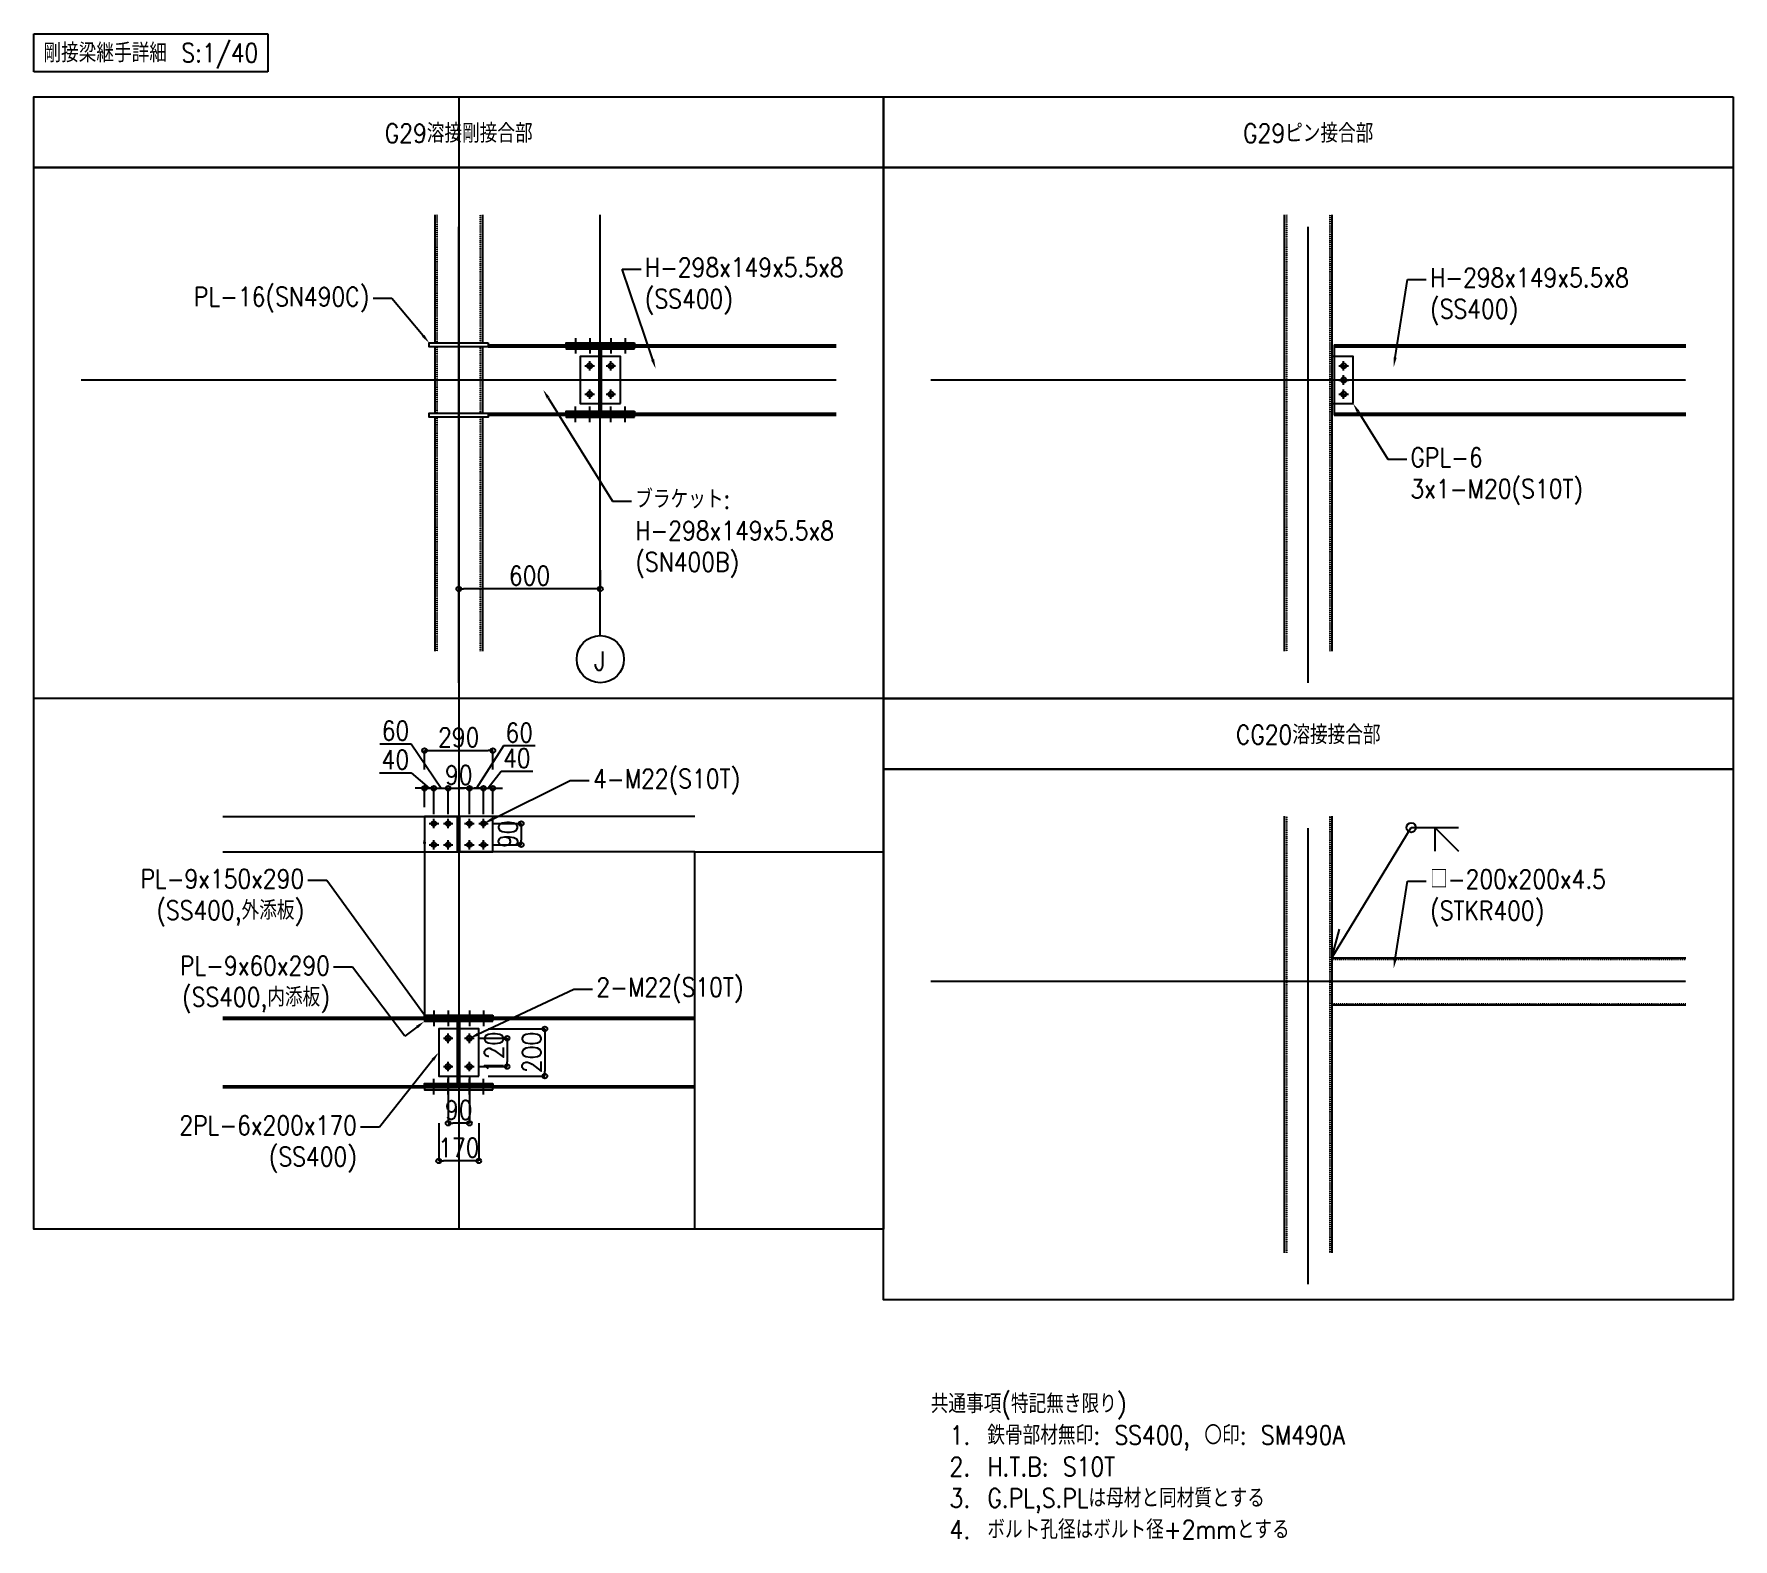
# Model space of a CAD drawing. Extents: x -668440 to 1010955, y -1678500 to 210463.
# Drawn here: x 920955 to 1010955, y -935836 to -856081 of the extents above; entities that cross this region are included whole.
import ezdxf
from ezdxf import colors
from ezdxf.entities.mleader import LeaderData, LeaderLine
from ezdxf.enums import TextEntityAlignment as Align
from ezdxf.math import Vec2, Vec3

# ---------------------------------------------------------------- set-up
doc = ezdxf.new("R2010")
doc.units = 0
doc.header["$MEASUREMENT"] = 0
doc.linetypes.add('CENTER', pattern=[2, 1.25, -0.25, 0.25, -0.25])
doc.linetypes.add('DASHED1', pattern=[2.5, 1.25, -1.25])
doc.layers.get('0').update_dxf_attribs({"color": 3, "linetype": 'CONTINUOUS'})
doc.layers.get('Defpoints').update_dxf_attribs({"color": 251, "linetype": 'CONTINUOUS'})
for name, color, linetype in [('Sプレート', 1, 'CONTINUOUS'), ('Sボルト', 2, 'CONTINUOUS'), ('S大梁', 4, 'CONTINUOUS'), ('S柱', 4, 'CONTINUOUS'), ('S母材', 4, 'CONTINUOUS'), ('寸法', 3, 'CONTINUOUS'), ('通り芯', 3, 'CENTER')]:
    doc.layers.add(name, color=color, linetype=linetype)
doc.styles.add('DRACAD', font='txt', dxfattribs={"width": 0.85, "bigfont": 'extfont2'})
doc.dimstyles.new('MYDIM', dxfattribs={"dimtxt": 120, "dimasz": 20, "dimexe": 1.25, "dimexo": 50, "dimgap": 50, "dimtad": 1, "dimdec": 4, "dimdsep": 46, "dimtxsty": 'DRACAD', "dimblk": 'ORIGIN', "dimcen": 2.5, "dimadec": 0, "dimazin": 0, "dimtfac": 1, "dimtdec": 4, "dimtmove": 0, "dimatfit": 3, "dimfxl": 1, "dimtolj": 1, "dimtzin": 0, "dimarcsym": 0})

# ---------------------------------------------------------------- blocks, each defined once
blk = doc.blocks.new('_ORIGIN')
at = {"color": 0, "linetype": 'ByBlock', "lineweight": -2}
blk.add_line((0, 0), (-1, 0), dxfattribs=at)
blk.add_circle((0, 0), 0.5, dxfattribs=at)
blk = doc.blocks.new('*D10401')
at = {"layer": 'Defpoints', "color": 0}
for p in [(48800, -9829), (51800, -9829), (48800, -10429)]:
    blk.add_point(p, dxfattribs=at)
at = {"layer": '寸法', "color": 0, "lineweight": -2}
for p, q in [((48800, -10029), (48800, -10429)), ((51800, -10029), (51800, -10429)), ((51700, -10429), (48900, -10429))]:
    blk.add_line(p, q, dxfattribs=at)
at = {"layer": '寸法', "color": 0, "linetype": 'ByBlock', "lineweight": -2, "xscale": 100, "yscale": 100, "zscale": 100, "rotation": 180}
blk.add_blockref('_ORIGIN', (48800, -10429), dxfattribs=at)
at = {"layer": '寸法', "color": 0, "linetype": 'ByBlock', "lineweight": -2, "xscale": 100, "yscale": 100, "zscale": 100}
blk.add_blockref('_ORIGIN', (51800, -10429), dxfattribs=at)
at = {"layer": '寸法', "color": 0, "insert": (50300, -10149), "char_height": 400, "attachment_point": 5, "style": 'DRACAD'}
blk.add_mtext('\\A1;600', dxfattribs=at)
blk = doc.blocks.new('*D10411')
at = {"layer": 'Defpoints', "color": 0}
for p in [(48275, -14655), (48075, -15255), (48275, -15402)]:
    blk.add_point(p, dxfattribs=at)
at = {"layer": '寸法', "color": 0, "lineweight": -2}
for p, q in [((47122, -14330), (47792, -14330)), ((47792, -14330), (48175, -14655)), ((47975, -14655), (47875, -14655)), ((48075, -15055), (48075, -14655)), ((48075, -14655), (48275, -14655)), ((48275, -15202), (48275, -14655)), ((48375, -14655), (48475, -14655))]:
    blk.add_line(p, q, dxfattribs=at)
at = {"layer": '寸法', "color": 0, "linetype": 'ByBlock', "lineweight": -2, "xscale": 100, "yscale": 100, "zscale": 100}
blk.add_blockref('_ORIGIN', (48075, -14655), dxfattribs=at)
at = {"layer": '寸法', "color": 0, "linetype": 'ByBlock', "lineweight": -2, "xscale": 100, "yscale": 100, "zscale": 100, "rotation": 180}
blk.add_blockref('_ORIGIN', (48275, -14655), dxfattribs=at)
at = {"layer": '寸法', "color": 0, "insert": (47457, -14050), "char_height": 400, "attachment_point": 5, "style": 'DRACAD'}
blk.add_mtext('\\A1;40', dxfattribs=at)
blk = doc.blocks.new('*D10412')
at = {"layer": 'Defpoints', "color": 0}
for p in [(49525, -13855), (48075, -14455), (49525, -14455)]:
    blk.add_point(p, dxfattribs=at)
at = {"layer": '寸法', "color": 0, "lineweight": -2}
for p, q in [((48075, -14255), (48075, -13855)), ((48175, -13855), (49425, -13855)), ((49525, -14255), (49525, -13855))]:
    blk.add_line(p, q, dxfattribs=at)
at = {"layer": '寸法', "color": 0, "linetype": 'ByBlock', "lineweight": -2, "xscale": 100, "yscale": 100, "zscale": 100, "rotation": 180}
blk.add_blockref('_ORIGIN', (48075, -13855), dxfattribs=at)
at = {"layer": '寸法', "color": 0, "linetype": 'ByBlock', "lineweight": -2, "xscale": 100, "yscale": 100, "zscale": 100}
blk.add_blockref('_ORIGIN', (49525, -13855), dxfattribs=at)
at = {"layer": '寸法', "color": 0, "insert": (48800, -13575), "char_height": 400, "attachment_point": 5, "style": 'DRACAD'}
blk.add_mtext('\\A1;290', dxfattribs=at)
blk = doc.blocks.new('*D10413')
at = {"layer": 'Defpoints', "color": 0}
for p in [(49525, -14655), (49325, -15255), (49525, -15402)]:
    blk.add_point(p, dxfattribs=at)
at = {"layer": '寸法', "color": 0, "lineweight": -2}
for p, q in [((49697, -14297), (49425, -14655)), ((50367, -14297), (49697, -14297)), ((49225, -14655), (49125, -14655)), ((49325, -15055), (49325, -14655)), ((49325, -14655), (49525, -14655)), ((49525, -15202), (49525, -14655)), ((49625, -14655), (49725, -14655))]:
    blk.add_line(p, q, dxfattribs=at)
at = {"layer": '寸法', "color": 0, "linetype": 'ByBlock', "lineweight": -2, "xscale": 100, "yscale": 100, "zscale": 100}
blk.add_blockref('_ORIGIN', (49325, -14655), dxfattribs=at)
at = {"layer": '寸法', "color": 0, "linetype": 'ByBlock', "lineweight": -2, "xscale": 100, "yscale": 100, "zscale": 100, "rotation": 180}
blk.add_blockref('_ORIGIN', (49525, -14655), dxfattribs=at)
at = {"layer": '寸法', "color": 0, "insert": (50032, -14017), "char_height": 400, "attachment_point": 5, "style": 'DRACAD'}
blk.add_mtext('\\A1;40', dxfattribs=at)
blk = doc.blocks.new('*D10414')
at = {"layer": 'Defpoints', "color": 0}
for p in [(48575, -14655), (48275, -15255), (48575, -15402)]:
    blk.add_point(p, dxfattribs=at)
at = {"layer": '寸法', "color": 0, "lineweight": -2}
for p, q in [((47125, -13713), (47795, -13713)), ((47795, -13713), (48425, -14655)), ((48175, -14655), (48075, -14655)), ((48275, -15055), (48275, -14655)), ((48275, -14655), (48575, -14655)), ((48575, -15202), (48575, -14655)), ((48675, -14655), (48775, -14655))]:
    blk.add_line(p, q, dxfattribs=at)
at = {"layer": '寸法', "color": 0, "linetype": 'ByBlock', "lineweight": -2, "xscale": 100, "yscale": 100, "zscale": 100}
blk.add_blockref('_ORIGIN', (48275, -14655), dxfattribs=at)
at = {"layer": '寸法', "color": 0, "linetype": 'ByBlock', "lineweight": -2, "xscale": 100, "yscale": 100, "zscale": 100, "rotation": 180}
blk.add_blockref('_ORIGIN', (48575, -14655), dxfattribs=at)
at = {"layer": '寸法', "color": 0, "insert": (47460, -13433), "char_height": 400, "attachment_point": 5, "style": 'DRACAD'}
blk.add_mtext('\\A1;60', dxfattribs=at)
blk = doc.blocks.new('*D10415')
at = {"layer": 'Defpoints', "color": 0}
for p in [(49325, -14655), (49025, -15255), (49325, -15402)]:
    blk.add_point(p, dxfattribs=at)
at = {"layer": '寸法', "color": 0, "lineweight": -2}
for p, q in [((49748, -13757), (49175, -14655)), ((50418, -13757), (49748, -13757)), ((48925, -14655), (48825, -14655)), ((49025, -15055), (49025, -14655)), ((49025, -14655), (49325, -14655)), ((49325, -15202), (49325, -14655)), ((49425, -14655), (49525, -14655))]:
    blk.add_line(p, q, dxfattribs=at)
at = {"layer": '寸法', "color": 0, "linetype": 'ByBlock', "lineweight": -2, "xscale": 100, "yscale": 100, "zscale": 100}
blk.add_blockref('_ORIGIN', (49025, -14655), dxfattribs=at)
at = {"layer": '寸法', "color": 0, "linetype": 'ByBlock', "lineweight": -2, "xscale": 100, "yscale": 100, "zscale": 100, "rotation": 180}
blk.add_blockref('_ORIGIN', (49325, -14655), dxfattribs=at)
at = {"layer": '寸法', "color": 0, "insert": (50083, -13477), "char_height": 400, "attachment_point": 5, "style": 'DRACAD'}
blk.add_mtext('\\A1;60', dxfattribs=at)
blk = doc.blocks.new('*D10416')
at = {"layer": 'Defpoints', "color": 0}
for p in [(49025, -14655), (48575, -15402.5), (49025, -15402.5)]:
    blk.add_point(p, dxfattribs=at)
at = {"layer": '寸法', "color": 0, "lineweight": -2}
for p, q in [((48575, -15202.5), (48575, -14655)), ((48675, -14655), (48925, -14655)), ((49025, -15202.5), (49025, -14655))]:
    blk.add_line(p, q, dxfattribs=at)
at = {"layer": '寸法', "color": 0, "linetype": 'ByBlock', "lineweight": -2, "xscale": 100, "yscale": 100, "zscale": 100, "rotation": 180}
blk.add_blockref('_ORIGIN', (48575, -14655), dxfattribs=at)
at = {"layer": '寸法', "color": 0, "linetype": 'ByBlock', "lineweight": -2, "xscale": 100, "yscale": 100, "zscale": 100}
blk.add_blockref('_ORIGIN', (49025, -14655), dxfattribs=at)
at = {"layer": '寸法', "color": 0, "insert": (48800, -14375), "char_height": 400, "attachment_point": 5, "style": 'DRACAD'}
blk.add_mtext('\\A1;90', dxfattribs=at)
blk = doc.blocks.new('*D10417')
at = {"layer": 'Defpoints', "color": 0}
for p in [(49325, -15402.5), (49325, -15852.5), (50125, -15852.5)]:
    blk.add_point(p, dxfattribs=at)
at = {"layer": '寸法', "color": 0, "lineweight": -2}
for p, q in [((49525, -15402.5), (50125, -15402.5)), ((50125, -15502.5), (50125, -15752.5)), ((49525, -15852.5), (50125, -15852.5))]:
    blk.add_line(p, q, dxfattribs=at)
at = {"layer": '寸法', "color": 0, "linetype": 'ByBlock', "lineweight": -2, "xscale": 100, "yscale": 100, "zscale": 100}
for p, rotation in [((50125, -15402.5), 90), ((50125, -15852.5), 270)]:
    blk.add_blockref('_ORIGIN', p, dxfattribs=dict(at, rotation=rotation))
at = {"layer": '寸法', "color": 0, "insert": (49845, -15627.5), "char_height": 400, "attachment_point": 5, "rotation": 90, "style": 'DRACAD'}
blk.add_mtext('\\A1;90', dxfattribs=at)
blk = doc.blocks.new('*D10418')
at = {"layer": 'Defpoints', "color": 0}
for p in [(49025, -19955), (49025, -20555), (49825, -20555)]:
    blk.add_point(p, dxfattribs=at)
at = {"layer": '寸法', "color": 0, "lineweight": -2}
for p, q in [((49225, -19955), (49825, -19955)), ((49825, -20055), (49825, -20455)), ((49225, -20555), (49825, -20555))]:
    blk.add_line(p, q, dxfattribs=at)
at = {"layer": '寸法', "color": 0, "linetype": 'ByBlock', "lineweight": -2, "xscale": 100, "yscale": 100, "zscale": 100}
for p, rotation in [((49825, -19955), 90), ((49825, -20555), 270)]:
    blk.add_blockref('_ORIGIN', p, dxfattribs=dict(at, rotation=rotation))
at = {"layer": '寸法', "color": 0, "insert": (49545, -20255), "char_height": 400, "attachment_point": 5, "rotation": 90, "style": 'DRACAD'}
blk.add_mtext('\\A1;120', dxfattribs=at)
blk = doc.blocks.new('*D10419')
at = {"layer": 'Defpoints', "color": 0}
for p in [(49225, -19755), (49225, -20755), (50625, -20755)]:
    blk.add_point(p, dxfattribs=at)
at = {"layer": '寸法', "color": 0, "lineweight": -2}
for p, q in [((49425, -19755), (50625, -19755)), ((50625, -19855), (50625, -20655)), ((49425, -20755), (50625, -20755))]:
    blk.add_line(p, q, dxfattribs=at)
at = {"layer": '寸法', "color": 0, "linetype": 'ByBlock', "lineweight": -2, "xscale": 100, "yscale": 100, "zscale": 100}
for p, rotation in [((50625, -19755), 90), ((50625, -20755), 270)]:
    blk.add_blockref('_ORIGIN', p, dxfattribs=dict(at, rotation=rotation))
at = {"layer": '寸法', "color": 0, "insert": (50345, -20255), "char_height": 400, "attachment_point": 5, "rotation": 90, "style": 'DRACAD'}
blk.add_mtext('\\A1;200', dxfattribs=at)
blk = doc.blocks.new('*D10420')
at = {"layer": 'Defpoints', "color": 0}
for p in [(48575, -20555), (49025, -20555), (48575, -21755)]:
    blk.add_point(p, dxfattribs=at)
at = {"layer": '寸法', "color": 0, "lineweight": -2}
for p, q in [((48575, -20755), (48575, -21755)), ((49025, -20755), (49025, -21755)), ((48925, -21755), (48675, -21755))]:
    blk.add_line(p, q, dxfattribs=at)
at = {"layer": '寸法', "color": 0, "linetype": 'ByBlock', "lineweight": -2, "xscale": 100, "yscale": 100, "zscale": 100, "rotation": 180}
blk.add_blockref('_ORIGIN', (48575, -21755), dxfattribs=at)
at = {"layer": '寸法', "color": 0, "linetype": 'ByBlock', "lineweight": -2, "xscale": 100, "yscale": 100, "zscale": 100}
blk.add_blockref('_ORIGIN', (49025, -21755), dxfattribs=at)
at = {"layer": '寸法', "color": 0, "insert": (48800, -21475), "char_height": 400, "attachment_point": 5, "style": 'DRACAD'}
blk.add_mtext('\\A1;90', dxfattribs=at)
blk = doc.blocks.new('*D10421')
at = {"layer": 'Defpoints', "color": 0}
for p in [(48375, -21555), (49225, -21555), (48375, -22555)]:
    blk.add_point(p, dxfattribs=at)
at = {"layer": '寸法', "color": 0, "lineweight": -2}
for p, q in [((48375, -21755), (48375, -22555)), ((49225, -21755), (49225, -22555)), ((49125, -22555), (48475, -22555))]:
    blk.add_line(p, q, dxfattribs=at)
at = {"layer": '寸法', "color": 0, "linetype": 'ByBlock', "lineweight": -2, "xscale": 100, "yscale": 100, "zscale": 100, "rotation": 180}
blk.add_blockref('_ORIGIN', (48375, -22555), dxfattribs=at)
at = {"layer": '寸法', "color": 0, "linetype": 'ByBlock', "lineweight": -2, "xscale": 100, "yscale": 100, "zscale": 100}
blk.add_blockref('_ORIGIN', (49225, -22555), dxfattribs=at)
at = {"layer": '寸法', "color": 0, "insert": (48800, -22275), "char_height": 400, "attachment_point": 5, "style": 'DRACAD'}
blk.add_mtext('\\A1;170', dxfattribs=at)
blk = doc.blocks.new('EV棟部材リスト')
for p, q in [((67300, -18251.8), (68981.6, -15489.7)), ((68981.6, -15489.7), (69981.6, -15489.7)), ((69481.6, -15489.7), (69481.6, -15989.7)), ((69481.6, -15489.7), (69981.6, -15989.7)), ((67300, -18251.8), (67460.7, -17639.8))]:
    blk.add_line(p, q)
for points in [[(57800, 0), (57800, -1500), (39800, -1500), (39800, 0)], [(75800, 0), (75800, -1500), (57800, -1500), (57800, 0)], [(57800, -1500), (57800, -24000), (39800, -24000), (39800, -1500)], [(75800, -1500), (75800, -12750), (57800, -12750), (57800, -1500)], [(75800, -12750), (75800, -14250), (57800, -14250), (57800, -12750)], [(75800, -14250), (75800, -25500), (57800, -25500), (57800, -14250)]]:
    blk.add_lwpolyline(points, close=True)
blk.add_circle((68981.6, -15489.7), 100)
at = {"layer": 'Defpoints'}
for p, q in [((48800, 0), (48800, -24000)), ((57800, -12750), (39800, -12750))]:
    blk.add_line(p, q, dxfattribs=at)
blk.add_lwpolyline([(53800, -16000), (57800, -16000), (57800, -24000), (53800, -24000)], close=True, dxfattribs=at)
at = {"layer": 'Sプレート'}
for points in [[(49425, -5216.8), (49425, -5296.8), (48175, -5296.8), (48175, -5216.8)], [(52525, -5211.8), (52525, -5256.8), (51075, -5256.8), (51075, -5211.8)], [(52525, -5341.8), (52525, -5296.8), (51075, -5296.8), (51075, -5341.8)], [(52225, -6501.8), (52225, -5501.8), (51375, -5501.8), (51375, -6501.8)], [(67750, -6501.8), (67750, -5501.8), (67300, -5501.8), (67300, -6501.8)], [(49425, -6706.8), (49425, -6786.8), (48175, -6786.8), (48175, -6706.8)], [(52525, -6661.8), (52525, -6706.8), (51075, -6706.8), (51075, -6661.8)], [(52525, -6791.8), (52525, -6746.8), (51075, -6746.8), (51075, -6791.8)], [(49525, -16000), (49525, -15255), (48075, -15255), (48075, -16000)], [(49525, -19465), (49525, -19510), (48075, -19510), (48075, -19465)], [(49525, -19595), (49525, -19550), (48075, -19550), (48075, -19595)], [(49225, -20755), (49225, -19755), (48375, -19755), (48375, -20755)], [(49525, -20915), (49525, -20960), (48075, -20960), (48075, -20915)], [(49525, -21045), (49525, -21000), (48075, -21000), (48075, -21045)]]:
    blk.add_lwpolyline(points, close=True, dxfattribs=at)
for centre, radius in [((51575, -5701.8), 55), ((52025, -5701.8), 55), ((67550, -5701.8), 55), ((67550, -6001.8), 55), ((51575, -6301.8), 55), ((52025, -6301.8), 55), ((67550, -6301.8), 55), ((48275, -15402.5), 50), ((48575, -15402.5), 50), ((49025, -15402.5), 50), ((49325, -15402.5), 50), ((48275, -15852.5), 50), ((48575, -15852.5), 50), ((49025, -15852.5), 50), ((49325, -15852.5), 50), ((48575, -19955), 55), ((49025, -19955), 55), ((48575, -20555), 55), ((49025, -20555), 55)]:
    blk.add_circle(centre, radius, dxfattribs=at)
at = {"layer": 'Sボルト'}
for p, q in [((51275, -5111.8), (51275, -5441.8)), ((51575, -5111.8), (51575, -5441.8)), ((52025, -5111.8), (52025, -5441.8)), ((52325, -5111.8), (52325, -5441.8)), ((51475, -5701.8), (51675, -5701.8)), ((51575, -5801.8), (51575, -5601.8)), ((51925, -5701.8), (52125, -5701.8)), ((52025, -5801.8), (52025, -5601.8)), ((67450, -5701.8), (67650, -5701.8)), ((67550, -5801.8), (67550, -5601.8)), ((67450, -6001.8), (67650, -6001.8)), ((67550, -6101.8), (67550, -5901.8)), ((51475, -6301.8), (51675, -6301.8)), ((51575, -6401.8), (51575, -6201.8)), ((51925, -6301.8), (52125, -6301.8)), ((52025, -6401.8), (52025, -6201.8)), ((67450, -6301.8), (67650, -6301.8)), ((67550, -6401.8), (67550, -6201.8)), ((51275, -6891.8), (51275, -6561.8)), ((51575, -6891.8), (51575, -6561.8)), ((52025, -6891.8), (52025, -6561.8)), ((52325, -6891.8), (52325, -6561.8)), ((48175, -15402.5), (48375, -15402.5)), ((48275, -15502.5), (48275, -15302.5)), ((48475, -15402.5), (48675, -15402.5)), ((48575, -15502.5), (48575, -15302.5)), ((48925, -15402.5), (49125, -15402.5)), ((49025, -15502.5), (49025, -15302.5)), ((49225, -15402.5), (49425, -15402.5)), ((49325, -15502.5), (49325, -15302.5)), ((48275, -15952.5), (48275, -15752.5)), ((48575, -15952.5), (48575, -15752.5)), ((49025, -15952.5), (49025, -15752.5)), ((49325, -15952.5), (49325, -15752.5)), ((48175, -15852.5), (48375, -15852.5)), ((48475, -15852.5), (48675, -15852.5)), ((48925, -15852.5), (49125, -15852.5)), ((49225, -15852.5), (49425, -15852.5)), ((48275, -19365), (48275, -19695)), ((48575, -19365), (48575, -19695)), ((49025, -19365), (49025, -19695)), ((49325, -19365), (49325, -19695)), ((48475, -19955), (48675, -19955)), ((48575, -20055), (48575, -19855)), ((48925, -19955), (49125, -19955)), ((49025, -20055), (49025, -19855)), ((48575, -20655), (48575, -20455)), ((49025, -20655), (49025, -20455)), ((48275, -21145), (48275, -20815)), ((48475, -20555), (48675, -20555)), ((48575, -21145), (48575, -20815)), ((48925, -20555), (49125, -20555)), ((49025, -21145), (49025, -20815)), ((49325, -21145), (49325, -20815))]:
    blk.add_line(p, q, dxfattribs=at)
at = {"layer": 'S大梁'}
for p, q in [((48300, -6706.8), (48300, -5296.8)), ((49300, -5296.8), (49300, -6706.8)), ((49425, -5256.8), (56800, -5256.8)), ((49425, -5296.8), (56800, -5296.8)), ((67350, -5256.8), (74800, -5256.8)), ((67350, -5256.8), (67350, -6746.8)), ((67350, -5296.8), (74800, -5296.8)), ((49425, -6706.8), (56800, -6706.8)), ((49425, -6746.8), (56800, -6746.8)), ((67350, -6706.8), (74800, -6706.8)), ((67350, -6746.8), (74800, -6746.8)), ((67300, -18251.8), (74800, -18251.8)), ((74800, -19251.8), (67300, -19251.8))]:
    blk.add_line(p, q, dxfattribs=at)
at = {"layer": 'S大梁', "linetype": 'DASHED1'}
for p, q in [((48345, -6706.8), (48345, -5296.8)), ((49255, -5296.8), (49255, -6706.8)), ((67300, -18274.3), (74800, -18274.3)), ((74800, -19229.3), (67300, -19229.3))]:
    blk.add_line(p, q, dxfattribs=at)
at = {"layer": 'S柱'}
for p, q in [((48300, -5216.8), (48300, -2500)), ((49300, -2500), (49300, -5216.8)), ((66300, -11751.8), (66300, -2500)), ((67300, -2500), (67300, -11751.8)), ((48300, -11751.8), (48300, -6786.8)), ((49300, -6786.8), (49300, -11751.8)), ((66300, -24501.8), (66300, -15250)), ((67300, -15250), (67300, -24501.8))]:
    blk.add_line(p, q, dxfattribs=at)
at = {"layer": 'S柱', "linetype": 'DASHED1'}
for p, q in [((48345, -5216.8), (48345, -2500)), ((49255, -2500), (49255, -5216.8)), ((66345, -11751.8), (66345, -2500)), ((67255, -2500), (67255, -11751.8)), ((48345, -11751.8), (48345, -6786.8)), ((49255, -6786.8), (49255, -11751.8)), ((66345, -24501.8), (66345, -15250)), ((67255, -15250), (67255, -24501.8))]:
    blk.add_line(p, q, dxfattribs=at)
at = {"layer": 'S母材'}
for p, q in [((51775, -6746.8), (51775, -5256.8)), ((51825, -6746.8), (51825, -5256.8)), ((43800, -15255), (48775, -15255)), ((48775, -16000), (48775, -15255)), ((53800, -15255), (48825, -15255)), ((48825, -16000), (48825, -15255)), ((43800, -16000), (48775, -16000)), ((53800, -16000), (48825, -16000)), ((43800, -19510), (48775, -19510)), ((43800, -19550), (48775, -19550)), ((48775, -21000), (48775, -19510)), ((48825, -21000), (48825, -19510)), ((48825, -19510), (53800, -19510)), ((48825, -19550), (53800, -19550)), ((43800, -20960), (48775, -20960)), ((43800, -21000), (48775, -21000)), ((48825, -20960), (53800, -20960)), ((48825, -21000), (53800, -21000))]:
    blk.add_line(p, q, dxfattribs=at)
at = {"layer": '寸法'}
blk.add_circle((51800, -11918.5), 500, dxfattribs=at)
at = {"layer": '通り芯'}
for p, q in [((51800, -11418.5), (51800, -2500)), ((48800, -12418.5), (48800, -2751.8)), ((66800, -12418.5), (66800, -2751.8)), ((56800, -6001.8), (40800, -6001.8)), ((74800, -6001.8), (58800, -6001.8)), ((66800, -25168.5), (66800, -15501.8)), ((74800, -18751.8), (58800, -18751.8))]:
    blk.add_line(p, q, dxfattribs=at)
at = {"style": 'DRACAD', "width": 0.85}
for s, p in [('G29溶接剛接合部', (48800, -750)), ('G29ピン接合部', (66800, -750)), ('CG20溶接接合部', (66800, -13500))]:
    blk.add_text(s, height=400, dxfattribs=at).set_placement(p, align=Align.MIDDLE)
at = {"insert": (40000, 600), "char_height": 400, "attachment_point": 7, "style": 'DRACAD', "bg_fill": 16, "box_fill_scale": 1.5, "bg_fill_color": 257, "bg_fill_transparency": 0}
blk.add_mtext('剛接梁継手詳細 S:1/40', dxfattribs=at)
at = {"linetype": 'Continuous', "insert": (58800, -27500), "char_height": 400, "attachment_point": 1, "style": 'DRACAD'}
blk.add_mtext_dynamic_auto_height_columns('共通事項(特記無き限り)\\P\\pxi-2,l3,t3;1.^I鉄骨部材無印: SS400, 〇印: SM490A\\P2.^IH.T.B: S10T\\P3.^IG.PL,S.PLは母材と同材質とする\\P4.^Iボルト孔径はボルト径+2mmとする', width=10457.364, gutter_width=0, height=5872.2, count=1, dxfattribs=at)
at = {"layer": '寸法', "style": 'DRACAD', "width": 0.85}
blk.add_text('J', height=400, dxfattribs=at).set_placement((51671.7, -12156))
at = {"layer": '寸法'}
dim = blk.add_linear_dim(base=(48800, -10429.4), p1=(51800, -9829.4), p2=(48800, -9829.4), dimstyle='MYDIM', override={"dimtxt": 400, "dimasz": 100, "dimexe": 0, "dimexo": 200, "dimgap": 80, "dimtad": 1, "dimjust": 0, "dimdec": 0, "dimlfac": 0.2, "dimtmove": 0}, dxfattribs=at)
dim.commit()
dim.dimension.update_dxf_attribs({"geometry": '*D10401', "text_midpoint": (50300, -10149.4)})
for base, p1, p2, angle, picture, middle in [((48575, -14655), (48275, -15255), (48575, -15402.5), 180, '*D10414', (47715.4, -13713.4)), ((49325, -14655), (49025, -15255), (49325, -15402.5), 180, '*D10415', (49827.7, -13757.1)), ((48275, -14655), (48075, -15255), (48275, -15402.5), 180, '*D10411', (47711.7, -14329.7)), ((49525, -14655), (49325, -15255), (49525, -15402.5), 180, '*D10413', (49776.8, -14296.6)), ((49025, -14655), (48575, -15402.5), (49025, -15402.5), 180, '*D10416', (48800, -14655)), ((50125, -15852.5), (49325, -15402.5), (49325, -15852.5), 90, '*D10417', (50125, -15627.5)), ((49825, -20555), (49025, -19955), (49025, -20555), 90, '*D10418', (49825, -20255))]:
    dim = blk.add_linear_dim(base=base, p1=p1, p2=p2, angle=angle, dimstyle='MYDIM', override={"dimtxt": 400, "dimasz": 100, "dimexe": 0, "dimexo": 200, "dimgap": 80, "dimtad": 1, "dimjust": 0, "dimdec": 0, "dimlfac": 0.2, "dimtmove": 1}, dxfattribs=at)
    dim.commit()
    dim.dimension.update_dxf_attribs({"geometry": picture, "text_midpoint": middle, "dimtype": 128})
for base, p1, p2, angle, picture, middle in [((49525, -13855), (48075, -14455), (49525, -14455), 180, '*D10412', (48800, -13575)), ((50625, -20755), (49225, -19755), (49225, -20755), 90, '*D10419', (50345, -20255))]:
    dim = blk.add_linear_dim(base=base, p1=p1, p2=p2, angle=angle, dimstyle='MYDIM', override={"dimtxt": 400, "dimasz": 100, "dimexe": 0, "dimexo": 200, "dimgap": 80, "dimtad": 1, "dimjust": 0, "dimdec": 0, "dimlfac": 0.2, "dimtmove": 0}, dxfattribs=at)
    dim.commit()
    dim.dimension.update_dxf_attribs({"geometry": picture, "text_midpoint": middle})
for base, p1, p2, picture, middle in [((48575, -21755), (49025, -20555), (48575, -20555), '*D10420', (48800, -21755)), ((48375, -22555), (49225, -21555), (48375, -21555), '*D10421', (48800, -22555))]:
    dim = blk.add_linear_dim(base=base, p1=p1, p2=p2, dimstyle='MYDIM', override={"dimtxt": 400, "dimasz": 100, "dimexe": 0, "dimexo": 200, "dimgap": 80, "dimtad": 1, "dimjust": 0, "dimdec": 0, "dimlfac": 0.2, "dimtmove": 1}, dxfattribs=at)
    dim.commit()
    dim.dimension.update_dxf_attribs({"geometry": picture, "text_midpoint": middle, "dimtype": 128})
ml = blk.add_multileader_mtext('Standard')
ml.set_content('H-298x149x5.5x8\\P(SS400)', style='DRACAD')
ml.set_leader_properties()
ml.build(insert=Vec2(0, 0))
ml.multileader.update_dxf_attribs({"dogleg_length": 400, "arrow_head_size": 200})
ctx = ml.context
ctx.base_point, ctx.char_height, ctx.arrow_head_size, ctx.landing_gap_size, ctx.plane_origin = Vec3(52662.9, -3654.6), 400, 200, 80, Vec3(-1607493.9, 2950190.7)
notes = []
notes.append((ctx, [(0, (1, 1, 0), (52262.9, -3654.6), (1, 0), 400, [(0, [(52972.9, -5763.1)], 0, [])])]))
ctx.mtext.insert = Vec3(52742.9, -3414.6)
ml = blk.add_multileader_mtext('Standard')
ml.set_content('PL-16(SN490C)', style='DRACAD')
ml.set_leader_properties()
ml.build(insert=Vec2(0, 0))
ml.multileader.update_dxf_attribs({"dogleg_length": 400, "arrow_head_size": 200})
ctx = ml.context
ctx.base_point, ctx.char_height, ctx.arrow_head_size, ctx.landing_gap_size, ctx.plane_origin = Vec3(42914, -4273.1), 400, 200, 80, Vec3(-1617815.4, 2950079.5)
ctx.text_align_type = 2
notes.append((ctx, [(0, (1, 1, 0), (47384, -4273.1), (-1, 0), 400, [(0, [(48175, -5216.8)], 0, [])])]))
ctx.mtext.insert, ctx.mtext.alignment = Vec3(46904, -4033.1), 3
ml = blk.add_multileader_mtext('Standard')
ml.set_content('H-298x149x5.5x8\\P(SS400)', style='DRACAD')
ml.set_leader_properties()
ml.build(insert=Vec2(0, 0))
ml.multileader.update_dxf_attribs({"dogleg_length": 400, "arrow_head_size": 200})
ctx = ml.context
ctx.base_point, ctx.char_height, ctx.arrow_head_size, ctx.landing_gap_size, ctx.plane_origin = Vec3(69301.2, -3871.1), 400, 200, 80, Vec3(-1589493.9, 2950190.7)
notes.append((ctx, [(0, (1, 1, 0), (68901.2, -3871.1), (1, 0), 400, [(0, [(68610.6, -5723.5)], 0, [])])]))
ctx.mtext.insert = Vec3(69381.2, -3631.1)
ml = blk.add_multileader_mtext('Standard')
ml.set_content('ブラケット:\\PH-298x149x5.5x8\\P(SN400B)', style='DRACAD')
ml.set_leader_properties()
ml.build(insert=Vec2(0, 0))
ml.multileader.update_dxf_attribs({"dogleg_length": 400, "arrow_head_size": 200})
ctx = ml.context
ctx.base_point, ctx.char_height, ctx.arrow_head_size, ctx.landing_gap_size, ctx.plane_origin = Vec3(52460.1, -8566.1), 400, 200, 80, Vec3(-1607855.8, 2946074.5)
notes.append((ctx, [(0, (1, 1, 0), (52060.1, -8566.1), (1, 0), 400, [(0, [(50588.8, -6208.9)], 0, [])])]))
ctx.mtext.insert = Vec3(52540.1, -8326.1)
ml = blk.add_multileader_mtext('Standard')
ml.set_content('GPL-6\\P3x1-M20(S10T)', style='DRACAD')
ml.set_leader_properties()
ml.build(insert=Vec2(0, 0))
ml.multileader.update_dxf_attribs({"dogleg_length": 400, "arrow_head_size": 200})
ctx = ml.context
ctx.base_point, ctx.char_height, ctx.arrow_head_size, ctx.landing_gap_size, ctx.plane_origin = Vec3(68885.6, -7680.4), 400, 200, 80, Vec3(-1590694.7, 2945781.6)
notes.append((ctx, [(0, (1, 1, 0), (68485.6, -7680.4), (1, 0), 400, [(0, [(67750, -6501.8)], 0, [])])]))
ctx.mtext.insert = Vec3(68965.6, -7440.4)
ml = blk.add_multileader_mtext('Standard')
ml.set_content('4-M22(S10T)', style='DRACAD')
ml.set_leader_properties()
ml.build(insert=Vec2(0, 0))
ml.multileader.update_dxf_attribs({"dogleg_length": 400, "arrow_head_size": 200})
ctx = ml.context
ctx.base_point, ctx.char_height, ctx.arrow_head_size, ctx.landing_gap_size, ctx.plane_origin = Vec3(51564, -14493.3), 400, 200, 80, Vec3(-1601458.3, 2939985.2)
notes.append((ctx, [(1, (1, 1, 0), (51164, -14493.3), (1, 0), 400, [(0, [(49325, -15402.5)], 0, [])])]))
ctx.mtext.insert = Vec3(51644, -14253.3)
ml = blk.add_multileader_mtext('Standard')
ml.set_content('PL-9x150x290\\P(SS400,外添板)', style='DRACAD')
ml.set_leader_properties()
ml.build(insert=Vec2(0, 0))
ml.multileader.update_dxf_attribs({"dogleg_length": 400, "arrow_head_size": 200})
ctx = ml.context
ctx.base_point, ctx.char_height, ctx.arrow_head_size, ctx.landing_gap_size, ctx.plane_origin = Vec3(41704, -16607.9), 400, 200, 80, Vec3(-1610369.7, 2936655.9)
ctx.text_align_type = 2
notes.append((ctx, [(1, (1, 1, 0), (46004, -16607.9), (-1, 0), 400, [(0, [(48075, -15627.5), (48075, -19465)], 0, [])])]))
ctx.mtext.insert, ctx.mtext.alignment = Vec3(45524, -16374.5), 3
ml = blk.add_multileader_mtext('Standard')
ml.set_content('□-200x200x4.5\\P(STKR400)', style='DRACAD')
ml.set_leader_properties()
ml.build(insert=Vec2(0, 0))
ml.multileader.update_dxf_attribs({"dogleg_length": 400, "arrow_head_size": 200})
ctx = ml.context
ctx.base_point, ctx.char_height, ctx.arrow_head_size, ctx.landing_gap_size, ctx.plane_origin = Vec3(69301.2, -16621.1), 400, 200, 80, Vec3(-1589493.9, 2937440.7)
notes.append((ctx, [(0, (1, 1, 0), (68901.2, -16621.1), (1, 0), 400, [(0, [(68610.6, -18473.5)], 0, [])])]))
ctx.mtext.insert = Vec3(69381.2, -16381.1)
ml = blk.add_multileader_mtext('Standard')
ml.set_content('PL-9x60x290\\P(SS400,内添板)', style='DRACAD')
ml.set_leader_properties()
ml.build(insert=Vec2(0, 0))
ml.multileader.update_dxf_attribs({"dogleg_length": 400, "arrow_head_size": 200})
ctx = ml.context
ctx.base_point, ctx.char_height, ctx.arrow_head_size, ctx.landing_gap_size, ctx.plane_origin = Vec3(42475.9, -18448.2), 400, 200, 80, Vec3(-1610397.9, 2933216.2)
ctx.text_align_type = 2
notes.append((ctx, [(1, (1, 1, 0), (46549.2, -18448.2), (-1, 0), 400, [(0, [(48075, -19595), (47655.3, -19912.3)], 0, [])])]))
ctx.mtext.insert, ctx.mtext.alignment = Vec3(46069.2, -18214.8), 3
ml = blk.add_multileader_mtext('Standard')
ml.set_content('2-M22(S10T)', style='DRACAD')
ml.set_leader_properties()
ml.build(insert=Vec2(0, 0))
ml.multileader.update_dxf_attribs({"dogleg_length": 400, "arrow_head_size": 200})
ctx = ml.context
ctx.base_point, ctx.char_height, ctx.arrow_head_size, ctx.landing_gap_size, ctx.plane_origin = Vec3(51635.4, -18910.5), 400, 200, 80, Vec3(-1601758.3, 2935432.7)
notes.append((ctx, [(1, (1, 1, 0), (51235.4, -18910.5), (1, 0), 400, [(0, [(49025, -19955)], 0, [])])]))
ctx.mtext.insert = Vec3(51715.4, -18670.5)
ml = blk.add_multileader_mtext('Standard')
ml.set_content('2PL-6x200x170\\P(SS400)', style='DRACAD')
ml.set_leader_properties()
ml.build(insert=Vec2(0, 0))
ml.multileader.update_dxf_attribs({"dogleg_length": 400, "arrow_head_size": 200})
ctx = ml.context
ctx.base_point, ctx.char_height, ctx.arrow_head_size, ctx.landing_gap_size, ctx.plane_origin = Vec3(42536.7, -21838.9), 400, 200, 80, Vec3(-1608950.4, 2931316.4)
ctx.text_align_type = 2
notes.append((ctx, [(1, (1, 1, 0), (47120, -21838.9), (-1, 0), 400, [(0, [(48375, -20255)], 0, [])])]))
ctx.mtext.insert, ctx.mtext.alignment = Vec3(46640, -21598.9), 3
for ctx, leaders in notes:
    for number, flags, end, landing, length, lines in leaders:
        leader = LeaderData()
        leader.index, (leader.has_last_leader_line, leader.has_dogleg_vector, leader.attachment_direction) = number, flags
        leader.last_leader_point, leader.dogleg_vector, leader.dogleg_length = Vec3(end), Vec3(landing), length
        for number, points, colour, breaks in lines:
            line = LeaderLine()
            line.index, line.vertices, line.color, line.breaks = number, Vec3.list(points), colors.encode_raw_color(colour), breaks
            leader.lines.append(line)
        ctx.leaders.append(leader)

msp = doc.modelspace()

# ---------------------------------------------------------------- block references
at = {"xscale": 2.5, "yscale": 2.5, "zscale": 2.5}
msp.add_blockref('EV棟部材リスト', (821454.79017, -859414.36342), dxfattribs=at)

doc.saveas('drawing.dxf')
